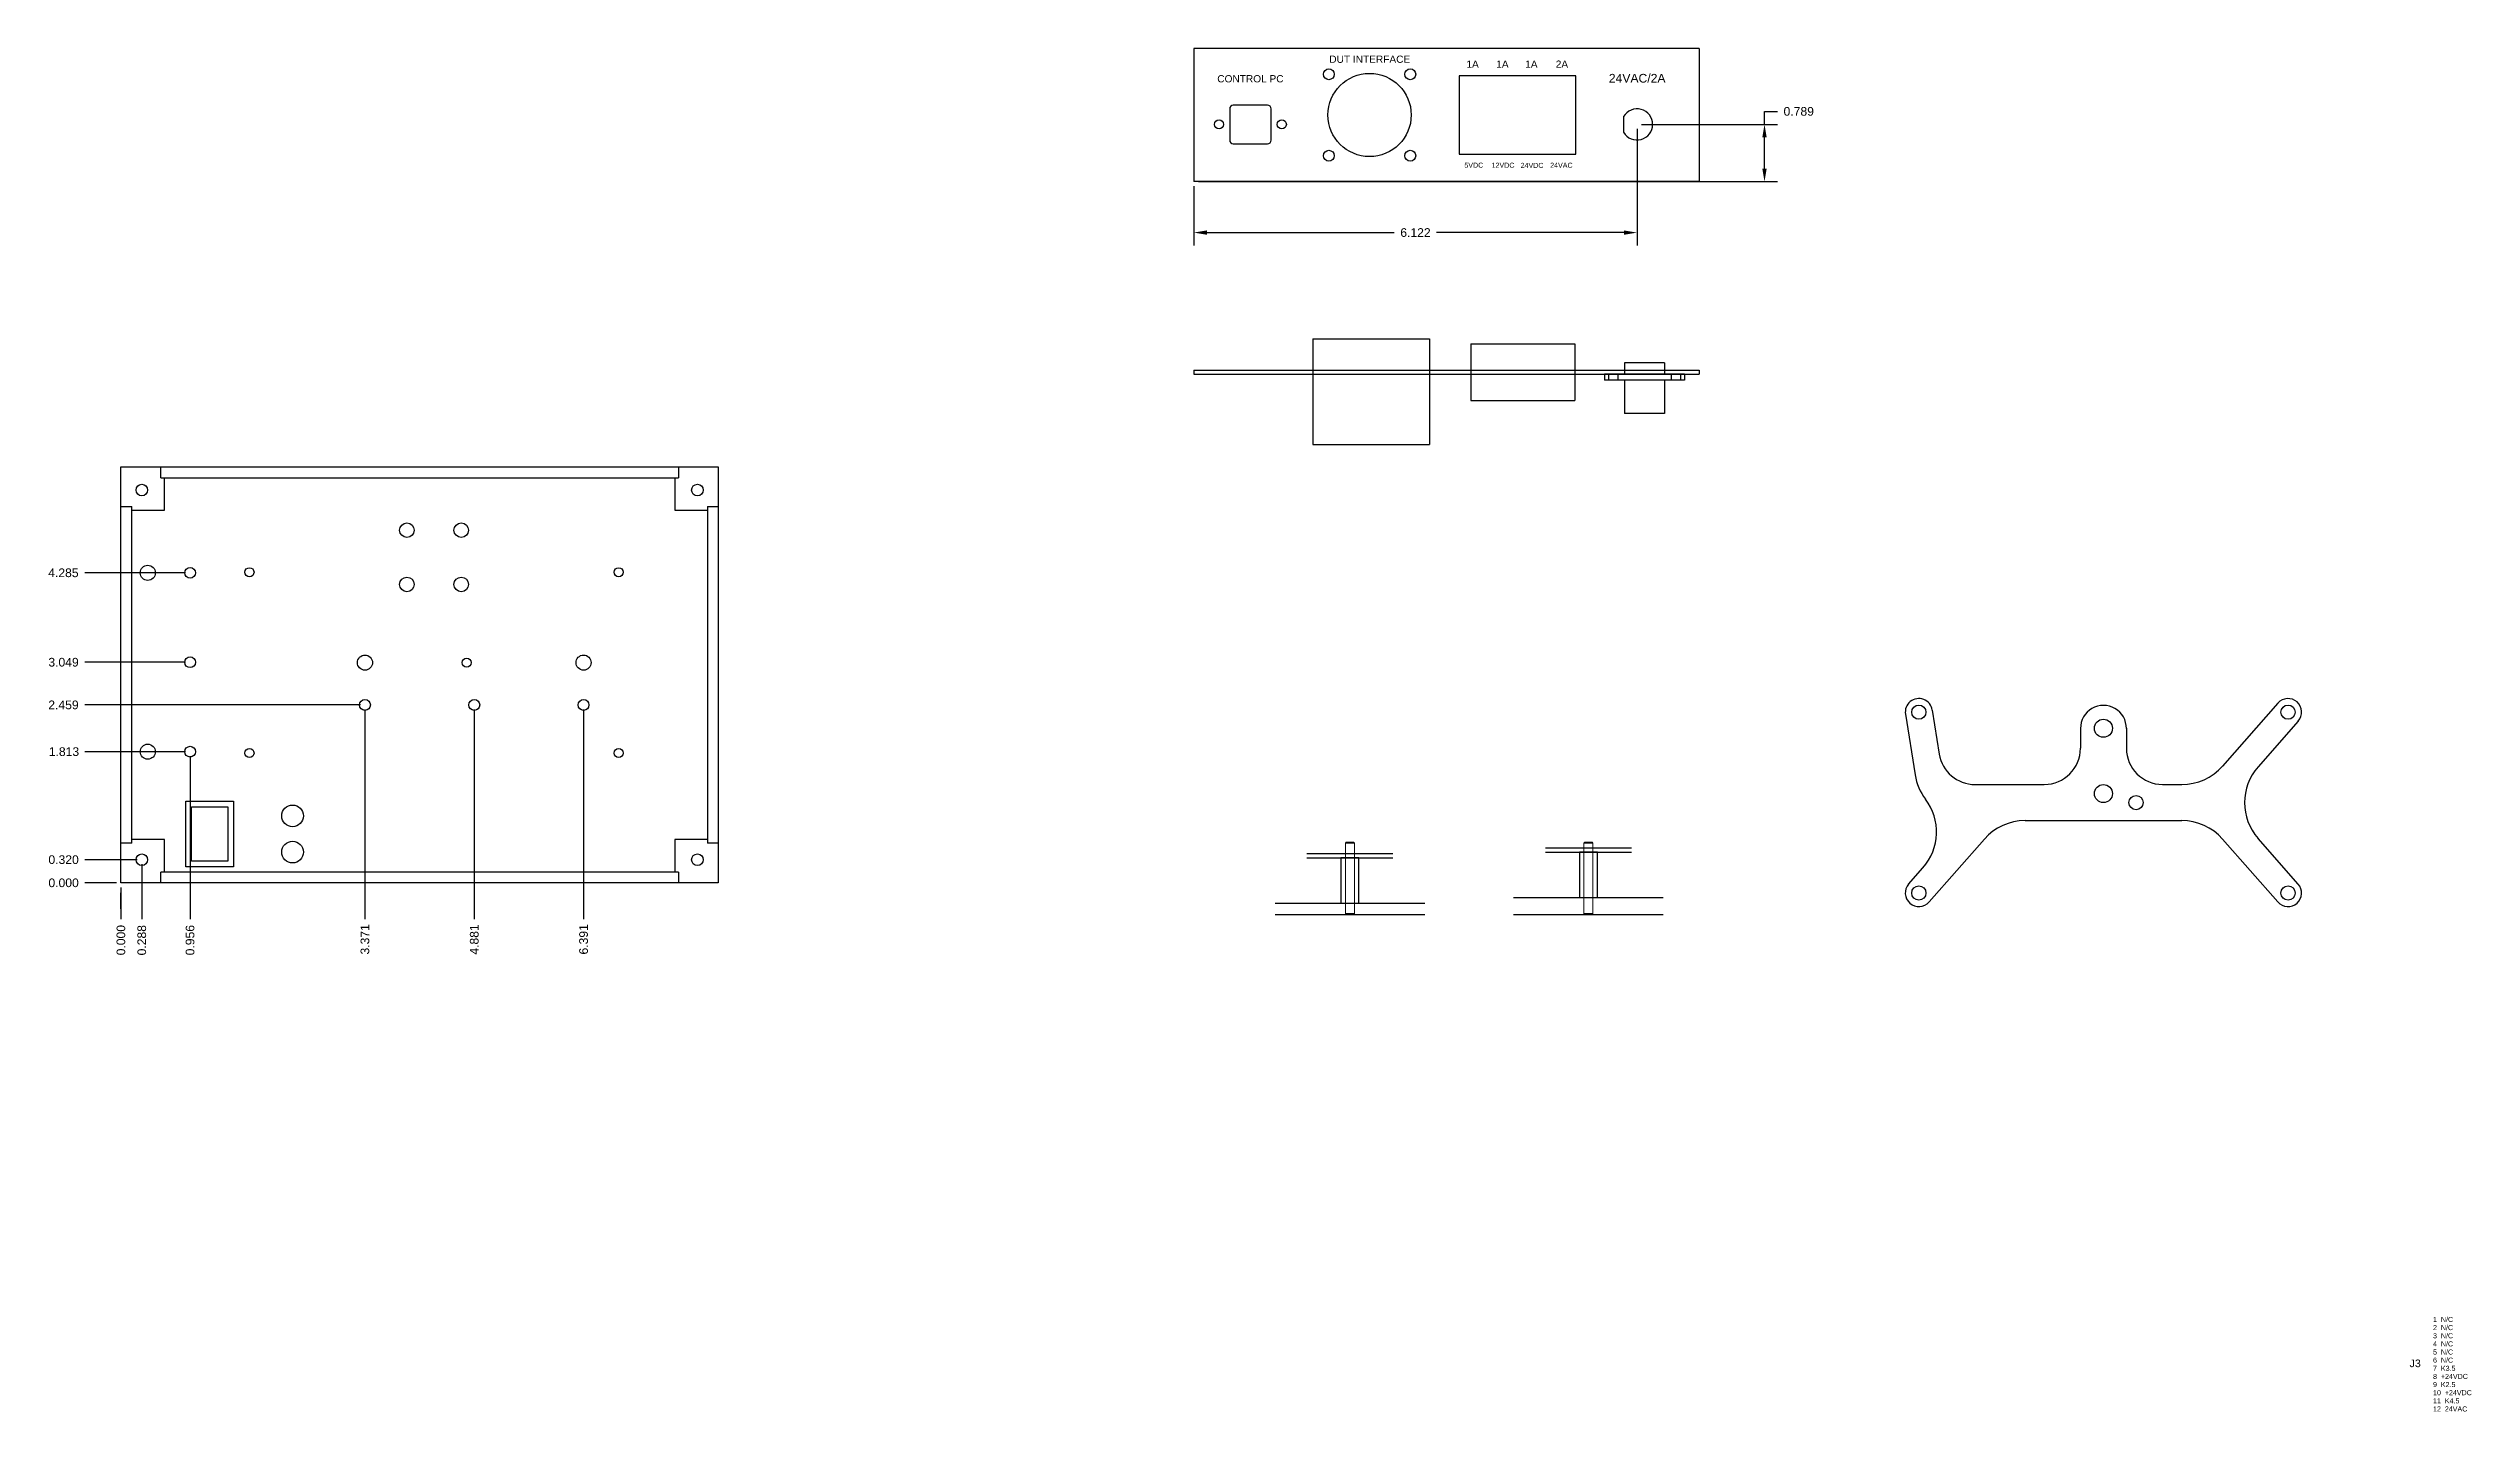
# Model space of a CAD drawing. Header units: inches. Extents: x -1 to 66.5, y -11.9 to 25.2.
# Drawn here: x -1 to 32.47, y -7.31 to 11.53 of the extents above; entities that cross this region are included whole.
import ezdxf

# ---------------------------------------------------------------- set-up
doc = ezdxf.new("R2010")
doc.units = ezdxf.units.IN
doc.header["$MEASUREMENT"] = 0
doc.linetypes.add('SLD-Solid', pattern=[0])
for name, color, linetype in [('Clamp', 30, 'Continuous'), ('Controls', 4, 'Continuous'), ('Fastener', 134, 'Continuous'), ('Panel', 1, 'Continuous'), ('Solenoid', 6, 'Continuous'), ('Text', 50, 'Continuous')]:
    doc.layers.add(name, color=color, linetype=linetype)
doc.styles.get("Standard").update_dxf_attribs({"font": 'arial.ttf'})
doc.dimstyles.get("Standard").update_dxf_attribs({"dimtxt": 0.12, "dimasz": 0.18, "dimexe": 0.18, "dimexo": 0.0625, "dimgap": 0.09, "dimtad": 0, "dimtih": 1, "dimtoh": 1, "dimdec": 3, "dimzin": 0, "dimdsep": 46, "dimtxsty": 'Standard', "dimcen": 0.09, "dimadec": 0, "dimazin": 0, "dimtfac": 1, "dimtdec": 3, "dimtofl": 0, "dimtmove": 0, "dimatfit": 3, "dimfxl": 1, "dimtolj": 1, "dimtzin": 0, "dimarcsym": 0})

# ---------------------------------------------------------------- blocks, each defined once
blk = doc.blocks.new('*D19')
at = {"layer": 'Defpoints', "color": 0, "transparency": 16777216}
for p in [(20.943, 10.483), (14.82, 9.694), (20.943, 8.988)]:
    blk.add_point(p, dxfattribs=at)
at = {"layer": 'Text', "color": 0, "lineweight": -2, "transparency": 16777216}
for p, q in [((20.943, 10.421), (20.943, 8.808)), ((14.82, 9.631), (14.82, 8.808)), ((15, 8.988), (17.589, 8.988)), ((20.763, 8.988), (18.174, 8.988))]:
    blk.add_line(p, q, dxfattribs=at)
at = {"layer": 'Text', "color": 0, "transparency": 16777216}
for points in [[(15, 9.018), (15, 8.958), (14.82, 8.988)], [(20.763, 9.018), (20.763, 8.958), (20.943, 8.988)]]:
    blk.add_solid(points, dxfattribs=at)
at = {"layer": 'Text', "color": 0, "transparency": 16777216, "insert": (17.882, 8.988), "char_height": 0.12, "attachment_point": 5}
blk.add_mtext('\\A1;6.122', dxfattribs=at)
blk = doc.blocks.new('*D20')
at = {"layer": 'Defpoints', "color": 0, "transparency": 16777216}
for p in [(20.943, 10.483), (22.703, 10.483), (14.82, 9.694)]:
    blk.add_point(p, dxfattribs=at)
at = {"layer": 'Text', "color": 0, "lineweight": -2, "transparency": 16777216}
for p, q in [((21.005, 10.483), (22.883, 10.483)), ((22.703, 10.483), (22.703, 10.663)), ((22.703, 10.663), (22.883, 10.663)), ((22.703, 9.874), (22.703, 10.303)), ((14.883, 9.694), (22.883, 9.694))]:
    blk.add_line(p, q, dxfattribs=at)
at = {"layer": 'Text', "color": 0, "transparency": 16777216}
for points in [[(22.673, 10.303), (22.733, 10.303), (22.703, 10.483)], [(22.673, 9.874), (22.733, 9.874), (22.703, 9.694)]]:
    blk.add_solid(points, dxfattribs=at)
at = {"layer": 'Text', "color": 0, "transparency": 16777216, "insert": (23.176, 10.663), "char_height": 0.12, "attachment_point": 5}
blk.add_mtext('\\A1;0.789', dxfattribs=at)
blk = doc.blocks.new('*D85')
at = {"layer": 'Defpoints', "color": 0, "transparency": 16777216}
for p in [(-0.5, 0), (0, 0), (0, 0)]:
    blk.add_point(p, dxfattribs=at)
at = {"layer": 'Solenoid', "color": 0, "lineweight": -2, "transparency": 16777216}
blk.add_line((-0.062, 0), (-0.5, 0), dxfattribs=at)
at = {"layer": 'Solenoid', "color": 0, "transparency": 16777216, "insert": (-0.792, 0), "char_height": 0.12, "attachment_point": 5}
blk.add_mtext('\\A1;0.000', dxfattribs=at)
blk = doc.blocks.new('*D86')
at = {"layer": 'Defpoints', "color": 0, "transparency": 16777216}
for p in [(-0.5, 1.813), (0.955, 1.813), (0, 0)]:
    blk.add_point(p, dxfattribs=at)
at = {"layer": 'Solenoid', "color": 0, "lineweight": -2, "transparency": 16777216}
blk.add_line((0.893, 1.813), (-0.5, 1.813), dxfattribs=at)
at = {"layer": 'Solenoid', "color": 0, "transparency": 16777216, "insert": (-0.787, 1.813), "char_height": 0.12, "attachment_point": 5}
blk.add_mtext('\\A1;1.813', dxfattribs=at)
blk = doc.blocks.new('*D87')
at = {"layer": 'Defpoints', "color": 0, "transparency": 16777216}
for p in [(-0.5, 3.049), (0.955, 3.049), (0, 0)]:
    blk.add_point(p, dxfattribs=at)
at = {"layer": 'Solenoid', "color": 0, "lineweight": -2, "transparency": 16777216}
blk.add_line((0.893, 3.049), (-0.5, 3.049), dxfattribs=at)
at = {"layer": 'Solenoid', "color": 0, "transparency": 16777216, "insert": (-0.793, 3.049), "char_height": 0.12, "attachment_point": 5}
blk.add_mtext('\\A1;3.049', dxfattribs=at)
blk = doc.blocks.new('*D88')
at = {"layer": 'Defpoints', "color": 0, "transparency": 16777216}
for p in [(-0.5, 4.285), (0.955, 4.285), (0, 0)]:
    blk.add_point(p, dxfattribs=at)
at = {"layer": 'Solenoid', "color": 0, "lineweight": -2, "transparency": 16777216}
blk.add_line((0.893, 4.285), (-0.5, 4.285), dxfattribs=at)
at = {"layer": 'Solenoid', "color": 0, "transparency": 16777216, "insert": (-0.795, 4.285), "char_height": 0.12, "attachment_point": 5}
blk.add_mtext('\\A1;4.285', dxfattribs=at)
blk = doc.blocks.new('*D89')
at = {"layer": 'Defpoints', "color": 0, "transparency": 16777216}
for p in [(0.955, 1.813), (0, 0), (0.955, -0.5)]:
    blk.add_point(p, dxfattribs=at)
at = {"layer": 'Solenoid', "color": 0, "lineweight": -2, "transparency": 16777216}
blk.add_line((0.955, 1.751), (0.955, -0.5), dxfattribs=at)
at = {"layer": 'Solenoid', "color": 0, "transparency": 16777216, "insert": (0.955, -0.792), "char_height": 0.12, "attachment_point": 5, "rotation": 90}
blk.add_mtext('\\A1;0.956', dxfattribs=at)
blk = doc.blocks.new('*D90')
at = {"layer": 'Defpoints', "color": 0, "transparency": 16777216}
for p in [(0, 0), (0, 0), (0, -0.5)]:
    blk.add_point(p, dxfattribs=at)
at = {"layer": 'Solenoid', "color": 0, "lineweight": -2, "transparency": 16777216}
for p, q in [((0, -0.063), (0, -0.36)), ((0, -0.36), (0, -0.14)), ((0, -0.14), (0, -0.5))]:
    blk.add_line(p, q, dxfattribs=at)
at = {"layer": 'Solenoid', "color": 0, "transparency": 16777216, "insert": (0, -0.792), "char_height": 0.12, "attachment_point": 5, "rotation": 90}
blk.add_mtext('\\A1;0.000', dxfattribs=at)
blk = doc.blocks.new('*D91')
at = {"layer": 'Defpoints', "color": 0, "transparency": 16777216}
for p in [(3.371, 2.459), (0, 0), (3.371, -0.5)]:
    blk.add_point(p, dxfattribs=at)
at = {"layer": 'Solenoid', "color": 0, "lineweight": -2, "transparency": 16777216}
blk.add_line((3.371, 2.397), (3.371, -0.5), dxfattribs=at)
at = {"layer": 'Solenoid', "color": 0, "transparency": 16777216, "insert": (3.371, -0.781), "char_height": 0.12, "attachment_point": 5, "rotation": 90}
blk.add_mtext('\\A1;3.371', dxfattribs=at)
blk = doc.blocks.new('*D92')
at = {"layer": 'Defpoints', "color": 0, "transparency": 16777216}
for p in [(4.881, 2.459), (0, 0), (4.881, -0.5)]:
    blk.add_point(p, dxfattribs=at)
at = {"layer": 'Solenoid', "color": 0, "lineweight": -2, "transparency": 16777216}
blk.add_line((4.881, 2.397), (4.881, -0.5), dxfattribs=at)
at = {"layer": 'Solenoid', "color": 0, "transparency": 16777216, "insert": (4.881, -0.783), "char_height": 0.12, "attachment_point": 5, "rotation": 90}
blk.add_mtext('\\A1;4.881', dxfattribs=at)
blk = doc.blocks.new('*D93')
at = {"layer": 'Defpoints', "color": 0, "transparency": 16777216}
for p in [(6.391, 2.459), (0, 0), (6.391, -0.5)]:
    blk.add_point(p, dxfattribs=at)
at = {"layer": 'Solenoid', "color": 0, "lineweight": -2, "transparency": 16777216}
blk.add_line((6.391, 2.397), (6.391, -0.5), dxfattribs=at)
at = {"layer": 'Solenoid', "color": 0, "transparency": 16777216, "insert": (6.391, -0.781), "char_height": 0.12, "attachment_point": 5, "rotation": 90}
blk.add_mtext('\\A1;6.391', dxfattribs=at)
blk = doc.blocks.new('*D94')
at = {"layer": 'Defpoints', "color": 0, "transparency": 16777216}
for p in [(-0.5, 2.459), (3.371, 2.459), (0, 0)]:
    blk.add_point(p, dxfattribs=at)
at = {"layer": 'Solenoid', "color": 0, "lineweight": -2, "transparency": 16777216}
blk.add_line((3.308, 2.459), (-0.5, 2.459), dxfattribs=at)
at = {"layer": 'Solenoid', "color": 0, "transparency": 16777216, "insert": (-0.794, 2.459), "char_height": 0.12, "attachment_point": 5}
blk.add_mtext('\\A1;2.459', dxfattribs=at)
blk = doc.blocks.new('*D95')
at = {"layer": 'Defpoints', "color": 0, "transparency": 16777216}
for p in [(-0.5, 0.32), (0, 0), (0.288, 0.32)]:
    blk.add_point(p, dxfattribs=at)
at = {"layer": 'Solenoid', "color": 0, "lineweight": -2, "transparency": 16777216}
blk.add_line((0.226, 0.32), (-0.5, 0.32), dxfattribs=at)
at = {"layer": 'Solenoid', "color": 0, "transparency": 16777216, "insert": (-0.792, 0.32), "char_height": 0.12, "attachment_point": 5}
blk.add_mtext('\\A1;0.320', dxfattribs=at)
blk = doc.blocks.new('*D96')
at = {"layer": 'Defpoints', "color": 0, "transparency": 16777216}
for p in [(0, 0), (0.288, 0.32), (0.288, -0.5)]:
    blk.add_point(p, dxfattribs=at)
at = {"layer": 'Solenoid', "color": 0, "lineweight": -2, "transparency": 16777216}
blk.add_line((0.288, 0.258), (0.288, -0.5), dxfattribs=at)
at = {"layer": 'Solenoid', "color": 0, "transparency": 16777216, "insert": (0.288, -0.793), "char_height": 0.12, "attachment_point": 5, "rotation": 90}
blk.add_mtext('\\A1;0.288', dxfattribs=at)

msp = doc.modelspace()

# ---------------------------------------------------------------- linework, layer by layer
at = {"layer": 'Clamp'}
for p, q in [((25.0202, 2.3892), (25.1173, 1.7808)), ((29.7942, 2.4834), (29.0302, 1.6144)), ((24.6499, 2.3301), (24.7838, 1.4914)), ((27.068, 2.1394), (27.068, 1.8596)), ((27.702, 2.1394), (27.702, 1.8596)), ((30.0758, 2.2358), (29.5211, 1.6048)), ((25.6111, 1.3596), (26.568, 1.3596)), ((28.202, 1.3596), (28.4669, 1.3596)), ((26.3031, 0.8596), (28.4669, 0.8596)), ((24.9758, -0.2642), (25.7399, 0.6048)), ((29.7942, -0.2642), (29.0302, 0.6048)), ((30.0758, -0.0166), (29.5211, 0.6144)), ((24.6942, -0.0166), (24.8921, 0.2085))]:
    msp.add_line(p, q, dxfattribs=at)
for centre, radius in [((24.835, 2.3596), 0.098), ((29.935, 2.3596), 0.098), ((27.385, 2.1366), 0.125), ((27.385, 1.2346), 0.125), ((27.835, 1.1096), 0.098), ((24.835, -0.1404), 0.098), ((29.935, -0.1404), 0.098)]:
    msp.add_circle(centre, radius, dxfattribs=at)
for centre, radius, start, end in [((24.835, 2.3596), 0.1875, 9.07191, 189.07191), ((27.385, 2.1366), 0.317, 359.48709, 180.51291), ((29.935, 2.3596), 0.1875, 318.67895, 138.67895), ((25.6111, 1.8596), 0.5, 189.07191, 270), ((26.568, 1.8596), 0.5, 270, 0), ((28.202, 1.8596), 0.5, 180, 270), ((25.5244, 1.6096), 0.75, 189.07191, 217.15164), ((28.4669, 2.1096), 0.75, 270, 318.67895), ((30.0844, 1.1096), 0.75, 138.67895, 221.32105), ((24.3289, 0.7038), 0.75, 318.67895, 37.15164), ((26.3031, 0.1096), 0.75, 90, 138.67895), ((28.4669, 0.1096), 0.75, 41.32105, 90), ((24.835, -0.1404), 0.1875, 138.67895, 318.67895), ((29.935, -0.1404), 0.1875, 221.32105, 41.32105)]:
    msp.add_arc(centre, radius, start, end, dxfattribs=at)
at = {"layer": 'Controls'}
for p, q in [((16.4624, 7.5193), (16.4624, 6.0593)), ((16.4624, 7.5193), (18.0744, 7.5193)), ((18.0744, 7.5193), (18.0744, 6.0593)), ((18.6484, 7.4493), (18.6484, 6.6653)), ((18.6484, 7.4493), (20.0834, 7.4493)), ((20.0834, 7.4493), (20.0834, 6.6653)), ((21.5965, 7.0293), (20.4945, 7.0293)), ((20.4945, 7.0293), (20.4945, 6.9503)), ((20.5495, 7.0293), (20.5495, 6.9503)), ((20.6755, 7.0293), (20.6755, 6.9503)), ((20.77, 7.1863), (20.77, 7.0293)), ((21.321, 7.1863), (20.77, 7.1863)), ((21.321, 7.1863), (21.321, 7.0293)), ((21.4155, 7.0293), (21.4155, 6.9503)), ((21.5415, 7.0293), (21.5415, 6.9503)), ((21.5965, 7.0293), (21.5965, 6.9503)), ((21.5965, 6.9503), (20.4945, 6.9503)), ((20.77, 6.9503), (20.77, 6.4863)), ((21.321, 6.9503), (21.321, 6.4863)), ((18.6484, 6.6653), (20.0834, 6.6653)), ((21.321, 6.4863), (20.77, 6.4863)), ((16.4624, 6.0593), (18.0744, 6.0593))]:
    msp.add_line(p, q, dxfattribs=at)
at = {"layer": 'Fastener', "linetype": 'SLD-Solid', "lineweight": 15}
for p, q in [((16.9256, 0.5625), (16.9131, 0.55)), ((16.9131, 0.55), (16.9131, -0.425)), ((16.9756, 0.55), (16.9131, 0.55)), ((16.9256, 0.5625), (16.9756, 0.5625)), ((16.9756, 0.5625), (17.0256, 0.5625)), ((17.0381, 0.55), (16.9756, 0.55)), ((17.0381, 0.55), (17.0256, 0.5625)), ((17.0381, -0.425), (17.0381, 0.55)), ((20.2211, 0.5625), (20.2086, 0.55)), ((20.2086, 0.55), (20.2086, -0.425)), ((20.2711, 0.55), (20.2086, 0.55)), ((20.2211, 0.5625), (20.2711, 0.5625)), ((20.2711, 0.5625), (20.3211, 0.5625)), ((20.3336, 0.55), (20.2711, 0.55)), ((20.3336, 0.55), (20.3211, 0.5625)), ((20.3336, -0.425), (20.3336, 0.55)), ((16.9131, -0.425), (16.9256, -0.4375)), ((16.9131, -0.425), (16.9756, -0.425)), ((16.9756, -0.4375), (16.9256, -0.4375)), ((16.9756, -0.425), (17.0381, -0.425)), ((17.0256, -0.4375), (16.9756, -0.4375)), ((17.0256, -0.4375), (17.0381, -0.425)), ((20.2086, -0.425), (20.2211, -0.4375)), ((20.2086, -0.425), (20.2711, -0.425)), ((20.2711, -0.4375), (20.2211, -0.4375)), ((20.2711, -0.425), (20.3336, -0.425)), ((20.3211, -0.4375), (20.2711, -0.4375)), ((20.3211, -0.4375), (20.3336, -0.425))]:
    msp.add_line(p, q, dxfattribs=at)
at = {"layer": 'Panel'}
for p, q in [((14.8204, 11.5337), (14.8204, 9.6937)), ((21.8004, 11.5337), (14.8204, 11.5337)), ((21.8004, 11.5337), (21.8004, 9.6937)), ((18.4839, 11.1537), (18.4839, 10.0737)), ((20.0959, 11.1537), (18.4839, 11.1537)), ((20.0959, 10.0737), (20.0959, 11.1537)), ((15.8385, 10.7491), (15.3655, 10.7491)), ((15.3155, 10.6991), (15.3155, 10.2661)), ((15.8885, 10.2661), (15.8885, 10.6991)), ((20.7569, 10.591), (20.7569, 10.3753)), ((15.3655, 10.2161), (15.8385, 10.2161)), ((18.4839, 10.0737), (20.0959, 10.0737)), ((21.8004, 9.6937), (14.8204, 9.6937)), ((14.8204, 7.0883), (21.8004, 7.0883)), ((14.8204, 7.0883), (14.8204, 7.0293)), ((14.8204, 7.0293), (21.8004, 7.0293)), ((21.8004, 7.0883), (21.8004, 7.0293)), ((0.8943, 0.2206), (0.8943, 1.1306)), ((0.8943, 1.1306), (1.5543, 1.1306)), ((0.9743, 1.0506), (1.4743, 1.0506)), ((0.9743, 0.3006), (0.9743, 1.0506)), ((1.4743, 1.0506), (1.4743, 0.3006)), ((1.5543, 1.1306), (1.5543, 0.2206)), ((1.5543, 0.2206), (0.8943, 0.2206)), ((1.4743, 0.3006), (0.9743, 0.3006))]:
    msp.add_line(p, q, dxfattribs=at)
at = {"layer": 'Panel', "color": 1}
for p, q in [((0, 5.75), (8.251, 5.75)), ((0, 0), (0, 5.75)), ((0.55, 5.6), (0.55, 5.75)), ((7.701, 5.75), (7.701, 5.6)), ((8.251, 5.75), (8.251, 0)), ((0.55, 5.6), (7.701, 5.6)), ((0.6, 5.15), (0.6, 5.6)), ((0.6, 5.15), (0.6, 5.6)), ((7.651, 5.6), (7.651, 5.15)), ((0, 5.2), (0.15, 5.2)), ((0.15, 0.55), (0.15, 5.2)), ((0.15, 5.15), (0.6, 5.15)), ((7.651, 5.15), (8.101, 5.15)), ((8.101, 5.2), (8.101, 0.55)), ((8.101, 5.2), (8.251, 5.2)), ((0.15, 0.55), (0, 0.55)), ((0.6, 0.6), (0.15, 0.6)), ((0.6, 0.6), (0.15, 0.6)), ((0.6, 0.15), (0.6, 0.6)), ((0.6, 0.15), (0.6, 0.6)), ((8.101, 0.6), (7.651, 0.6)), ((8.101, 0.6), (7.651, 0.6)), ((7.651, 0.6), (7.651, 0.15)), ((8.251, 0.55), (8.101, 0.55)), ((8.251, 0), (0, 0)), ((7.701, 0.15), (0.55, 0.15)), ((0.55, 0), (0.55, 0.15)), ((7.701, 0.15), (7.701, 0))]:
    msp.add_line(p, q, dxfattribs=at)
at = {"layer": 'Panel'}
for centre, radius in [((16.6851, 11.1762), 0.075), ((17.2476, 10.6137), 0.575), ((17.8101, 11.1762), 0.075), ((15.169, 10.4831), 0.063), ((16.035, 10.4831), 0.063), ((16.6851, 10.0512), 0.075), ((17.8101, 10.0512), 0.075), ((3.9505, 4.8749), 0.1005), ((4.7005, 4.8749), 0.1005), ((0.3705, 4.2851), 0.1045), ((0.9555, 4.2851), 0.0747), ((1.7755, 4.2941), 0.0625), ((6.8755, 4.2941), 0.0625), ((3.9505, 4.1249), 0.1005), ((4.7005, 4.1249), 0.1005), ((0.9555, 3.0491), 0.0747), ((3.3705, 3.0441), 0.1045), ((4.7755, 3.0441), 0.0625), ((6.3905, 3.0441), 0.1045), ((3.3705, 2.4591), 0.0747), ((4.8805, 2.4591), 0.0747), ((6.3905, 2.4591), 0.0747), ((0.3705, 1.8131), 0.1045), ((0.9555, 1.8131), 0.0747), ((1.7755, 1.7941), 0.0625), ((6.8755, 1.7941), 0.0625), ((2.3707, 0.9256), 0.15), ((2.3707, 0.4256), 0.15)]:
    msp.add_circle(centre, radius, dxfattribs=at)
at = {"layer": 'Panel', "color": 1}
for centre in [(0.288, 5.43), (7.963, 5.43), (0.288, 0.32), (7.963, 0.32)]:
    msp.add_circle(centre, 0.08, dxfattribs=at)
at = {"layer": 'Panel'}
for centre, radius, start, end in [((15.3655, 10.6991), 0.05, 90, 180), ((15.8385, 10.6991), 0.05, 0, 90), ((20.9429, 10.4831), 0.215, 210.10401, 149.89599), ((15.3655, 10.2661), 0.05, 180, 270), ((15.8385, 10.2661), 0.05, 270, 0)]:
    msp.add_arc(centre, radius, start, end, dxfattribs=at)
at = {"layer": 'Text'}
for p, q in [((16.3809, 0.407), (17.5703, 0.407)), ((16.3809, 0.3445), (17.5703, 0.3445)), ((16.8506, 0.3445), (16.8506, -0.2805)), ((17.1006, 0.3445), (16.8506, 0.3445)), ((17.1006, -0.2805), (17.1006, 0.3445)), ((19.6764, 0.486), (20.8658, 0.486)), ((19.6764, 0.4235), (20.8658, 0.4235)), ((20.1461, 0.4235), (20.1461, -0.2015)), ((20.3961, 0.4235), (20.1461, 0.4235)), ((20.3961, -0.2015), (20.3961, 0.4235)), ((15.9416, -0.2805), (18.0096, -0.2805)), ((16.8506, -0.2805), (17.1006, -0.2805)), ((19.2371, -0.2015), (21.305, -0.2015)), ((20.1461, -0.2015), (20.3961, -0.2015)), ((15.9416, -0.4375), (18.0096, -0.4375)), ((19.2371, -0.4375), (21.305, -0.4375))]:
    msp.add_line(p, q, dxfattribs=at)

# ---------------------------------------------------------------- texts
for s, height, p in [('DUT INTERFACE', 0.1, (16.6914, 11.3348)), ('CONTROL PC', 0.1, (15.144, 11.0648)), ('1A', 0.1, (18.5855, 11.2663)), ('1A', 0.1, (18.9975, 11.2663)), ('1A', 0.1, (19.3975, 11.2663)), ('2A', 0.1, (19.8197, 11.2663)), ('24VAC/2A', 0.12, (20.553, 11.0616)), ('5VDC', 0.07, (18.5572, 9.8848)), ('12VDC', 0.07, (18.9338, 9.8845)), ('24VDC', 0.07, (19.3346, 9.8819)), ('24VAC', 0.07, (19.7423, 9.8841)), ('1  N/C', 0.07, (31.9379, -6.0702)), ('4  N/C', 0.07, (31.9379, -6.4075)), ('3  N/C', 0.07, (31.9379, -6.2951)), ('2  N/C', 0.07, (31.9379, -6.1826)), ('J3', 0.105, (31.6139, -6.6941)), ('5  N/C', 0.07, (31.9379, -6.52)), ('6  N/C', 0.07, (31.9379, -6.6324)), ('7  K3.5', 0.07, (31.9379, -6.7449)), ('8  +24VDC', 0.07, (31.9379, -6.8573)), ('9  K2.5', 0.07, (31.9379, -6.9698)), ('10  +24VDC', 0.07, (31.9379, -7.0822)), ('11  K4.5', 0.07, (31.9379, -7.1947)), ('12  24VAC', 0.07, (31.9379, -7.3071))]:
    msp.add_text(s, height=height, dxfattribs=at).set_placement(p)

# ---------------------------------------------------------------- dimensions: what is measured, and where the dimension line sits
at = {"layer": 'Solenoid', "color": 5}
for feature_location, offset, dtype, picture, middle in [((0.9555, 4.2851), (-1.4555, 0), 0, '*D88', (-0.7953, 4.2851)), ((0.9555, 3.0491), (-1.4555, 0), 0, '*D87', (-0.7926, 3.0491)), ((3.3705, 2.4591), (-3.8705, 0), 0, '*D94', (-0.7936, 2.4591)), ((3.3705, 2.4590608914), (0, -2.9590608914), 1, '*D91', (3.3705, -0.780845839)), ((4.8805, 2.4590608914), (0, -2.9590608914), 1, '*D92', (4.8805, -0.7833015007)), ((6.3905, 2.4590608914), (0, -2.9590608914), 1, '*D93', (6.3905, -0.7812141883)), ((0.9555, 1.8131), (-1.4555, 0), 0, '*D86', (-0.7868, 1.8131)), ((0.9555, 1.8130608914), (0, -2.3130608914), 1, '*D89', (0.9555, -0.7924283765)), ((0.288, 0.32), (-0.788, 0), 0, '*D95', (-0.7923, 0.32)), ((0, 0), (-0.5, 0), 0, '*D85', (-0.7922646658, 0)), ((0, 0), (0, -0.5), 1, '*D90', (0, -0.7922646658)), ((0.288, 0.32), (0, -0.82), 1, '*D96', (0.288, -0.7926))]:
    dim = msp.add_ordinate_dim(feature_location=feature_location, offset=offset, dtype=dtype, origin=(0, 0), dimstyle='Standard', dxfattribs=at)
    dim.commit()
    dim.dimension.update_dxf_attribs({"geometry": picture, "text_midpoint": middle})
at = {"layer": 'Text'}
dim = msp.add_linear_dim(base=(22.703, 10.4831), p1=(14.8204, 9.6937), p2=(20.9429, 10.4831), angle=90, dimstyle='Standard', dxfattribs=at)
dim.commit()
dim.dimension.update_dxf_attribs({"geometry": '*D20', "text_midpoint": (23.1756, 10.6631)})
dim = msp.add_linear_dim(base=(20.942905, 8.987883), p1=(14.820406, 9.693726), p2=(20.942905, 10.483128), dimstyle='Standard', dxfattribs=at)
dim.commit()
dim.dimension.update_dxf_attribs({"geometry": '*D19', "text_midpoint": (17.881656, 8.987883)})

doc.saveas('drawing.dxf')
